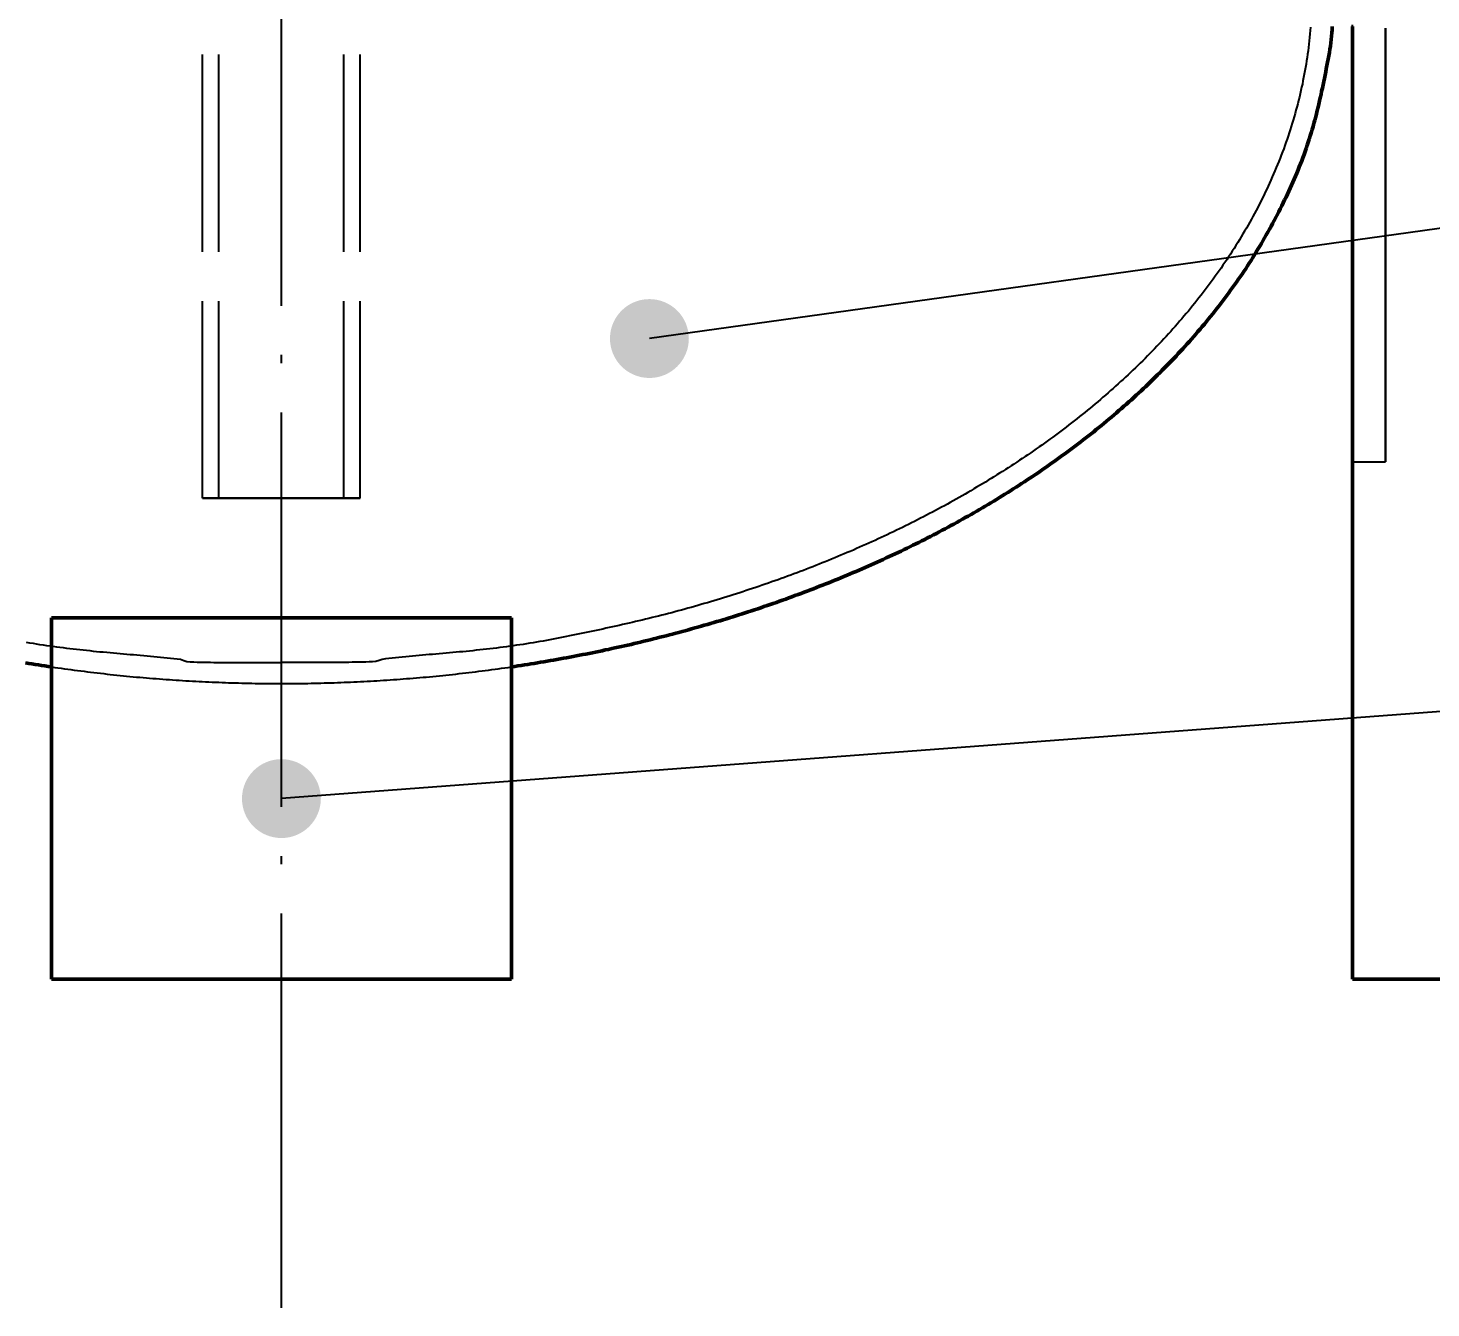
# Model space of a CAD drawing. Header units: millimetres. Extents: x 0 to 594, y 0 to 420.
# Drawn here: x 83.44 to 104.79, y 264 to 283.47 of the extents above; entities that cross this region are included whole.
import ezdxf

# ---------------------------------------------------------------- set-up
doc = ezdxf.new("R2010")
doc.units = ezdxf.units.MM
doc.linetypes.add('ISO02-TRAZOS', pattern=[3.75, 3, -0.75])
doc.linetypes.add('ISO04-TRAZO-PUNTO', pattern=[7.625, 6, -0.75, 0.125, -0.75])
for name, color, linetype, lineweight in [('01-VISIBLE', 7, 'CONTINUOUS', 50), ('02-OCULTA', 4, 'ISO02-TRAZOS', 25), ('03-EJE', 1, 'ISO04-TRAZO-PUNTO', 25), ('04-COTA', 3, 'CONTINUOUS', 25), ('08-FINA', 5, 'CONTINUOUS', 25)]:
    doc.layers.add(name, color=color, linetype=linetype, lineweight=lineweight)
doc.styles.add('ISO3098', font='isocpeur.ttf')
doc.dimstyles.new('FLAMA-ISO', dxfattribs={"dimtxt": 3.5, "dimasz": 3, "dimexe": 2, "dimexo": 1, "dimgap": 1, "dimtad": 1, "dimdec": 1, "dimtxsty": 'ISO3098', "dimcen": 2.5, "dimclrd": 3, "dimclre": 3, "dimclrt": 3, "dimazin": 3, "dimtfac": 1, "dimtmove": 0, "dimatfit": 3, "dimlwd": 25, "dimlwe": 25})

msp = doc.modelspace()

# ---------------------------------------------------------------- hatches: boundary and pattern name
at = {"layer": '08-FINA'}
h = msp.add_hatch(color=7, dxfattribs=at)
h.dxf.hatch_style = 1
edge = h.paths.add_edge_path()
edge.add_arc((92.9, 278.75), 0.6, 0, 360)
h = msp.add_hatch(color=7, dxfattribs=at)
h.dxf.hatch_style = 1
edge = h.paths.add_edge_path()
edge.add_arc((87.3, 271.75), 0.6, 0, 360)

# ---------------------------------------------------------------- linework, layer by layer
at = {"layer": '01-VISIBLE'}
for p, q in [((83.8, 269), (83.8, 274.5)), ((83.8, 274.5), (90.8, 274.5)), ((90.8, 269), (90.8, 274.5)), ((83.8, 269), (90.8, 269)), ((103.6, 269), (110.6, 269))]:
    msp.add_line(p, q, dxfattribs=at)
for points in [[(90.8, 273.754), (90.85, 273.762), (90.899, 273.769), (90.949, 273.777), (90.998, 273.784), (91.048, 273.792), (91.097, 273.8), (91.146, 273.808), (91.196, 273.816), (91.245, 273.824), (91.295, 273.832), (91.344, 273.841), (91.393, 273.849), (91.443, 273.858), (91.492, 273.867), (91.541, 273.876), (91.591, 273.885), (91.64, 273.894), (91.689, 273.903), (91.738, 273.912), (91.787, 273.921), (91.837, 273.931), (91.886, 273.94), (91.935, 273.95), (91.984, 273.96), (92.033, 273.97), (92.082, 273.98), (92.131, 273.99), (92.18, 274), (92.229, 274.011), (92.278, 274.021), (92.327, 274.032), (92.376, 274.042), (92.425, 274.053), (92.474, 274.064), (92.523, 274.075), (92.571, 274.086), (92.62, 274.097), (92.669, 274.109), (92.718, 274.12), (92.766, 274.132), (92.815, 274.143), (92.864, 274.155), (92.912, 274.167), (92.961, 274.179), (93.01, 274.191), (93.058, 274.204), (93.107, 274.216), (93.155, 274.228), (93.204, 274.241), (93.252, 274.254), (93.301, 274.266), (93.349, 274.279), (93.397, 274.292), (93.446, 274.305), (93.494, 274.319), (93.542, 274.332), (93.59, 274.346), (93.639, 274.359), (93.687, 274.373), (93.735, 274.387), (93.783, 274.401), (93.831, 274.415), (93.879, 274.429), (93.927, 274.443), (93.975, 274.457), (94.023, 274.472), (94.071, 274.487), (94.119, 274.501), (94.167, 274.516), (94.214, 274.531), (94.262, 274.546), (94.31, 274.561), (94.358, 274.577), (94.405, 274.592), (94.453, 274.608), (94.5, 274.623), (94.548, 274.639), (94.595, 274.655), (94.643, 274.671), (94.69, 274.687), (94.738, 274.703), (94.785, 274.72), (94.832, 274.736), (94.879, 274.753), (94.927, 274.77), (94.974, 274.786), (95.021, 274.803), (95.068, 274.82), (95.115, 274.838), (95.162, 274.855), (95.209, 274.872), (95.256, 274.89), (95.303, 274.908), (95.349, 274.926), (95.396, 274.943), (95.443, 274.962), (95.49, 274.98), (95.536, 274.998), (95.583, 275.016), (95.629, 275.035), (95.676, 275.054), (95.722, 275.072), (95.768, 275.091), (95.815, 275.11), (95.861, 275.129), (95.907, 275.149), (95.953, 275.168), (96, 275.188), (96.046, 275.207), (96.092, 275.227), (96.138, 275.247), (96.183, 275.267), (96.229, 275.287), (96.275, 275.308), (96.321, 275.328), (96.366, 275.348), (96.412, 275.369), (96.458, 275.39), (96.503, 275.411), (96.549, 275.432), (96.594, 275.453), (96.639, 275.474), (96.685, 275.496), (96.73, 275.517), (96.775, 275.539), (96.82, 275.561), (96.865, 275.583), (96.91, 275.605), (96.955, 275.627), (97, 275.649), (97.044, 275.672), (97.089, 275.694), (97.134, 275.717), (97.178, 275.74), (97.223, 275.763), (97.267, 275.786), (97.311, 275.809), (97.356, 275.833), (97.4, 275.856), (97.444, 275.88), (97.488, 275.904), (97.532, 275.928), (97.576, 275.952), (97.62, 275.976), (97.664, 276), (97.707, 276.025), (97.751, 276.049), (97.794, 276.074), (97.838, 276.099), (97.881, 276.124), (97.925, 276.149), (97.968, 276.174), (98.011, 276.2), (98.054, 276.225), (98.097, 276.251), (98.14, 276.277), (98.183, 276.303), (98.225, 276.329), (98.268, 276.355), (98.311, 276.382), (98.353, 276.408), (98.396, 276.435), (98.438, 276.462), (98.48, 276.489), (98.522, 276.516), (98.564, 276.543), (98.606, 276.57), (98.648, 276.598), (98.69, 276.626), (98.731, 276.653), (98.773, 276.681), (98.814, 276.709), (98.856, 276.738), (98.897, 276.766), (98.938, 276.795), (98.979, 276.823), (99.02, 276.852), (99.061, 276.881), (99.102, 276.91), (99.142, 276.939), (99.183, 276.969), (99.223, 276.998), (99.264, 277.028), (99.304, 277.058), (99.344, 277.088), (99.384, 277.118), (99.424, 277.148), (99.464, 277.179), (99.503, 277.209), (99.543, 277.24), (99.582, 277.271), (99.622, 277.302), (99.661, 277.333), (99.7, 277.364), (99.739, 277.396), (99.778, 277.427), (99.816, 277.459), (99.855, 277.491), (99.893, 277.523), (99.932, 277.555), (99.97, 277.588), (100.008, 277.62), (100.046, 277.653), (100.084, 277.686), (100.121, 277.719), (100.159, 277.752), (100.196, 277.785), (100.234, 277.819), (100.271, 277.852), (100.308, 277.886), (100.345, 277.92), (100.381, 277.954), (100.418, 277.988), (100.454, 278.022), (100.491, 278.057), (100.527, 278.092), (100.563, 278.127), (100.598, 278.162), (100.634, 278.197), (100.67, 278.232), (100.705, 278.267), (100.74, 278.303), (100.775, 278.339), (100.81, 278.375), (100.845, 278.411), (100.879, 278.447), (100.914, 278.484), (100.948, 278.52), (100.982, 278.557), (101.016, 278.594), (101.05, 278.631), (101.083, 278.668), (101.117, 278.705), (101.15, 278.743), (101.183, 278.78), (101.216, 278.818), (101.248, 278.856), (101.281, 278.894), (101.313, 278.932), (101.345, 278.971), (101.377, 279.009), (101.409, 279.048), (101.44, 279.087), (101.472, 279.126), (101.503, 279.165), (101.534, 279.205), (101.565, 279.244), (101.595, 279.284), (101.626, 279.323), (101.656, 279.363), (101.686, 279.404), (101.716, 279.444), (101.745, 279.484), (101.775, 279.525), (101.804, 279.566), (101.833, 279.606), (101.861, 279.648), (101.89, 279.689), (101.918, 279.73), (101.946, 279.772), (101.974, 279.813), (102.001, 279.855), (102.028, 279.897), (102.055, 279.939), (102.082, 279.982), (102.109, 280.024), (102.135, 280.067), (102.161, 280.11), (102.187, 280.153), (102.212, 280.196), (102.237, 280.239), (102.262, 280.282), (102.287, 280.326), (102.312, 280.369), (102.336, 280.413), (102.36, 280.457), (102.384, 280.501), (102.408, 280.545), (102.431, 280.59), (102.454, 280.634), (102.477, 280.679), (102.5, 280.723), (102.522, 280.768), (102.544, 280.813), (102.566, 280.858), (102.588, 280.903), (102.609, 280.948), (102.631, 280.994), (102.651, 281.039), (102.672, 281.085), (102.693, 281.13), (102.713, 281.176), (102.733, 281.222), (102.752, 281.268), (102.771, 281.315), (102.79, 281.361), (102.808, 281.408), (102.827, 281.454), (102.844, 281.501), (102.862, 281.548), (102.879, 281.595), (102.895, 281.643), (102.911, 281.69), (102.927, 281.737), (102.942, 281.785), (102.957, 281.833), (102.972, 281.881), (102.986, 281.929), (103, 281.977), (103.013, 282.025), (103.026, 282.074), (103.039, 282.122), (103.051, 282.171), (103.063, 282.219), (103.075, 282.268), (103.086, 282.317), (103.098, 282.365), (103.109, 282.414), (103.12, 282.463), (103.13, 282.512), (103.141, 282.561), (103.151, 282.61), (103.161, 282.659), (103.171, 282.708), (103.181, 282.757), (103.191, 282.806), (103.201, 282.855), (103.21, 282.905), (103.22, 282.954), (103.229, 283.003), (103.238, 283.052), (103.247, 283.101), (103.256, 283.151), (103.263, 283.2), (103.27, 283.25), (103.276, 283.3), (103.281, 283.35), (103.285, 283.399), (103.288, 283.449), (103.291, 283.499)], [(103.6, 283.5), (103.6, 283.427), (103.6, 283.355), (103.6, 283.282), (103.6, 283.21), (103.6, 283.137), (103.6, 283.065), (103.6, 282.992), (103.6, 282.92), (103.6, 282.847), (103.6, 282.775), (103.6, 282.702), (103.6, 282.63), (103.6, 282.557), (103.6, 282.485), (103.6, 282.412), (103.6, 282.34), (103.6, 282.267), (103.6, 282.195), (103.6, 282.122), (103.6, 282.05), (103.6, 281.977), (103.6, 281.905), (103.6, 281.832), (103.6, 281.76), (103.6, 281.687), (103.6, 281.615), (103.6, 281.542), (103.6, 281.47), (103.6, 281.397), (103.6, 281.325), (103.6, 281.252), (103.6, 281.18), (103.6, 281.107), (103.6, 281.035), (103.6, 280.962), (103.6, 280.89), (103.6, 280.817), (103.6, 280.745), (103.6, 280.672), (103.6, 280.6), (103.6, 280.527), (103.6, 280.455), (103.6, 280.382), (103.6, 280.31), (103.6, 280.237), (103.6, 280.165), (103.6, 280.092), (103.6, 280.02), (103.6, 279.947), (103.6, 279.875), (103.6, 279.802), (103.6, 279.73), (103.6, 279.657), (103.6, 279.585), (103.6, 279.512), (103.6, 279.44), (103.6, 279.367), (103.6, 279.295), (103.6, 279.222), (103.6, 279.15), (103.6, 279.077), (103.6, 279.005), (103.6, 278.932), (103.6, 278.86), (103.6, 278.787), (103.6, 278.715), (103.6, 278.642), (103.6, 278.57), (103.6, 278.497), (103.6, 278.425), (103.6, 278.352), (103.6, 278.28), (103.6, 278.207), (103.6, 278.135), (103.6, 278.062), (103.6, 277.99), (103.6, 277.917), (103.6, 277.845), (103.6, 277.772), (103.6, 277.7), (103.6, 277.627), (103.6, 277.555), (103.6, 277.482), (103.6, 277.41), (103.6, 277.337), (103.6, 277.265), (103.6, 277.192), (103.6, 277.12), (103.6, 277.047), (103.6, 276.975), (103.6, 276.902), (103.6, 276.83), (103.6, 276.757), (103.6, 276.685), (103.6, 276.612), (103.6, 276.54), (103.6, 276.467), (103.6, 276.395), (103.6, 276.322), (103.6, 276.25), (103.6, 276.177), (103.6, 276.105), (103.6, 276.032), (103.6, 275.96), (103.6, 275.887), (103.6, 275.815), (103.6, 275.742), (103.6, 275.67), (103.6, 275.597), (103.6, 275.525), (103.6, 275.452), (103.6, 275.38), (103.6, 275.307), (103.6, 275.235), (103.6, 275.162), (103.6, 275.09), (103.6, 275.017), (103.6, 274.945), (103.6, 274.872), (103.6, 274.8), (103.6, 274.727), (103.6, 274.655), (103.6, 274.582), (103.6, 274.51), (103.6, 274.437), (103.6, 274.365), (103.6, 274.292), (103.6, 274.22), (103.6, 274.147), (103.6, 274.075), (103.6, 274.002), (103.6, 273.93), (103.6, 273.857), (103.6, 273.785), (103.6, 273.712), (103.6, 273.64), (103.6, 273.567), (103.6, 273.495), (103.6, 273.422), (103.6, 273.35), (103.6, 273.277), (103.6, 273.205), (103.6, 273.132), (103.6, 273.06), (103.6, 272.987), (103.6, 272.915), (103.6, 272.842), (103.6, 272.77), (103.6, 272.697), (103.6, 272.625), (103.6, 272.552), (103.6, 272.48), (103.6, 272.407), (103.6, 272.335), (103.6, 272.262), (103.6, 272.19), (103.6, 272.117), (103.6, 272.045), (103.6, 271.972), (103.6, 271.9), (103.6, 271.827), (103.6, 271.755), (103.6, 271.682), (103.6, 271.61), (103.6, 271.537), (103.6, 271.465), (103.6, 271.392), (103.6, 271.32), (103.6, 271.247), (103.6, 271.175), (103.6, 271.102), (103.6, 271.03), (103.6, 270.957), (103.6, 270.885), (103.6, 270.812), (103.6, 270.74), (103.6, 270.667), (103.6, 270.595), (103.6, 270.522), (103.6, 270.45), (103.6, 270.377), (103.6, 270.305), (103.6, 270.232), (103.6, 270.16), (103.6, 270.087), (103.6, 270.015), (103.6, 269.942), (103.6, 269.87), (103.6, 269.797), (103.6, 269.725), (103.6, 269.652), (103.6, 269.58), (103.6, 269.507), (103.6, 269.435), (103.6, 269.362), (103.6, 269.29), (103.6, 269.217), (103.6, 269.145), (103.6, 269.072), (103.6, 269)], [(83.404, 273.816), (83.454, 273.808), (83.503, 273.8), (83.553, 273.792), (83.602, 273.784), (83.651, 273.777), (83.701, 273.769), (83.75, 273.762), (83.8, 273.754)]]:
    msp.add_lwpolyline(points, dxfattribs=at)
at = {"layer": '02-OCULTA'}
for p, q in [((86.1, 276.32), (86.1, 349.747)), ((86.35, 276.32), (86.35, 349.747)), ((88.25, 276.32), (88.25, 349.747)), ((88.5, 276.32), (88.5, 349.747)), ((103.6, 276.875), (104.1, 276.875)), ((83.8, 269), (83.8, 274.5)), ((83.8, 274.5), (90.8, 274.5)), ((90.8, 269), (90.8, 274.5)), ((83.8, 269), (90.8, 269))]:
    msp.add_line(p, q, dxfattribs=at)
for points in [[(103.6, 269), (103.6, 269.087), (103.6, 269.175), (103.6, 269.262), (103.6, 269.35), (103.6, 269.437), (103.6, 269.525), (103.6, 269.612), (103.6, 269.7), (103.6, 269.787), (103.6, 269.875), (103.6, 269.962), (103.6, 270.05), (103.6, 270.137), (103.6, 270.225), (103.6, 270.312), (103.6, 270.4), (103.6, 270.487), (103.6, 270.575), (103.6, 270.662), (103.6, 270.75), (103.6, 270.837), (103.6, 270.925), (103.6, 271.012), (103.6, 271.1), (103.6, 271.187), (103.6, 271.275), (103.6, 271.362), (103.6, 271.45), (103.6, 271.537), (103.6, 271.625), (103.6, 271.712), (103.6, 271.8), (103.6, 271.887), (103.6, 271.975), (103.6, 272.062), (103.6, 272.15), (103.6, 272.237), (103.6, 272.325), (103.6, 272.412), (103.6, 272.5), (103.6, 272.587), (103.6, 272.675), (103.6, 272.762), (103.6, 272.85), (103.6, 272.937), (103.6, 273.025), (103.6, 273.112), (103.6, 273.2), (103.6, 273.287), (103.6, 273.375), (103.6, 273.462), (103.6, 273.55), (103.6, 273.637), (103.6, 273.725), (103.6, 273.812), (103.6, 273.9), (103.6, 273.987), (103.6, 274.075), (103.6, 274.162), (103.6, 274.25), (103.6, 274.337), (103.6, 274.425), (103.6, 274.512), (103.6, 274.6), (103.6, 274.687), (103.6, 274.775), (103.6, 274.862), (103.6, 274.95), (103.6, 275.037), (103.6, 275.125), (103.6, 275.212), (103.6, 275.3), (103.6, 275.387), (103.6, 275.475), (103.6, 275.562), (103.6, 275.65), (103.6, 275.737), (103.6, 275.825), (103.6, 275.912), (103.6, 276), (103.6, 276.087), (103.6, 276.175), (103.6, 276.262), (103.6, 276.35), (103.6, 276.437), (103.6, 276.525), (103.6, 276.612), (103.6, 276.7), (103.6, 276.787), (103.6, 276.875), (103.6, 276.962), (103.6, 277.05), (103.6, 277.137), (103.6, 277.225), (103.6, 277.312), (103.6, 277.4), (103.6, 277.487), (103.6, 277.575), (103.6, 277.662), (103.6, 277.75), (103.6, 277.837), (103.6, 277.925), (103.6, 278.012), (103.6, 278.1), (103.6, 278.187), (103.6, 278.275), (103.6, 278.362), (103.6, 278.45), (103.6, 278.537), (103.6, 278.625), (103.6, 278.712), (103.6, 278.8), (103.6, 278.887), (103.6, 278.975), (103.6, 279.062), (103.6, 279.15), (103.6, 279.237), (103.6, 279.325), (103.6, 279.412), (103.6, 279.5), (103.6, 279.587), (103.6, 279.675), (103.6, 279.762), (103.6, 279.85), (103.6, 279.937), (103.6, 280.025), (103.6, 280.112), (103.6, 280.2), (103.6, 280.287), (103.6, 280.375), (103.6, 280.462), (103.6, 280.55), (103.6, 280.637), (103.6, 280.725), (103.6, 280.812), (103.6, 280.9), (103.6, 280.987), (103.6, 281.075), (103.6, 281.162), (103.6, 281.25), (103.6, 281.337), (103.6, 281.425), (103.6, 281.512), (103.6, 281.6), (103.6, 281.687), (103.6, 281.775), (103.6, 281.862), (103.6, 281.95), (103.6, 282.037), (103.6, 282.125), (103.6, 282.212), (103.6, 282.3), (103.6, 282.387), (103.6, 282.475), (103.6, 282.562), (103.6, 282.65), (103.6, 282.737), (103.6, 282.825), (103.6, 282.912), (103.6, 283), (103.6, 283.087), (103.6, 283.175), (103.6, 283.262), (103.6, 283.35), (103.6, 283.437), (103.6, 283.525)], [(102.96, 283.487), (102.956, 283.436), (102.951, 283.384), (102.946, 283.333), (102.941, 283.282), (102.935, 283.231), (102.929, 283.18), (102.923, 283.129), (102.916, 283.078), (102.908, 283.028), (102.901, 282.977), (102.892, 282.926), (102.884, 282.875), (102.875, 282.825), (102.866, 282.774), (102.856, 282.724), (102.846, 282.673), (102.836, 282.623), (102.825, 282.573), (102.814, 282.523), (102.802, 282.473), (102.791, 282.423), (102.778, 282.373), (102.766, 282.323), (102.753, 282.273), (102.739, 282.224), (102.726, 282.174), (102.712, 282.125), (102.697, 282.075), (102.682, 282.026), (102.667, 281.977), (102.652, 281.928), (102.636, 281.879), (102.62, 281.831), (102.603, 281.782), (102.586, 281.733), (102.569, 281.685), (102.552, 281.637), (102.534, 281.589), (102.516, 281.541), (102.497, 281.493), (102.478, 281.445), (102.459, 281.397), (102.439, 281.35), (102.419, 281.302), (102.399, 281.255), (102.379, 281.208), (102.358, 281.161), (102.337, 281.114), (102.315, 281.068), (102.294, 281.021), (102.272, 280.975), (102.249, 280.928), (102.227, 280.882), (102.204, 280.836), (102.18, 280.791), (102.157, 280.745), (102.133, 280.699), (102.109, 280.654), (102.084, 280.609), (102.06, 280.564), (102.035, 280.519), (102.01, 280.474), (101.984, 280.43), (101.958, 280.385), (101.932, 280.341), (101.906, 280.297), (101.879, 280.253), (101.852, 280.209), (101.825, 280.166), (101.798, 280.122), (101.77, 280.079), (101.742, 280.036), (101.714, 279.993), (101.686, 279.95), (101.657, 279.907), (101.628, 279.865), (101.599, 279.823), (101.57, 279.78), (101.54, 279.738), (101.51, 279.697), (101.48, 279.655), (101.45, 279.614), (101.419, 279.572), (101.388, 279.531), (101.357, 279.49), (101.326, 279.449), (101.295, 279.409), (101.263, 279.368), (101.231, 279.328), (101.199, 279.288), (101.167, 279.248), (101.134, 279.208), (101.102, 279.169), (101.069, 279.129), (101.035, 279.09), (101.002, 279.051), (100.969, 279.012), (100.935, 278.973), (100.901, 278.935), (100.867, 278.896), (100.833, 278.858), (100.798, 278.82), (100.763, 278.782), (100.729, 278.744), (100.694, 278.707), (100.658, 278.669), (100.623, 278.632), (100.587, 278.595), (100.552, 278.558), (100.516, 278.521), (100.48, 278.485), (100.443, 278.448), (100.407, 278.412), (100.37, 278.376), (100.333, 278.34), (100.296, 278.305), (100.259, 278.269), (100.222, 278.234), (100.185, 278.199), (100.147, 278.164), (100.109, 278.129), (100.071, 278.094), (100.033, 278.06), (99.995, 278.025), (99.957, 277.991), (99.918, 277.957), (99.88, 277.923), (99.841, 277.889), (99.802, 277.856), (99.763, 277.823), (99.724, 277.789), (99.685, 277.756), (99.645, 277.723), (99.605, 277.691), (99.566, 277.658), (99.526, 277.626), (99.486, 277.594), (99.446, 277.562), (99.405, 277.53), (99.365, 277.498), (99.324, 277.466), (99.284, 277.435), (99.243, 277.404), (99.202, 277.373), (99.161, 277.342), (99.12, 277.311), (99.079, 277.28), (99.037, 277.25), (98.996, 277.22), (98.954, 277.189), (98.913, 277.16), (98.871, 277.13), (98.829, 277.1), (98.787, 277.071), (98.745, 277.041), (98.702, 277.012), (98.66, 276.983), (98.617, 276.954), (98.575, 276.925), (98.532, 276.897), (98.489, 276.868), (98.446, 276.84), (98.403, 276.812), (98.36, 276.784), (98.317, 276.756), (98.274, 276.729), (98.23, 276.701), (98.187, 276.674), (98.143, 276.647), (98.1, 276.62), (98.056, 276.593), (98.012, 276.566), (97.968, 276.539), (97.924, 276.513), (97.88, 276.487), (97.836, 276.461), (97.791, 276.435), (97.747, 276.409), (97.703, 276.383), (97.658, 276.357), (97.613, 276.332), (97.569, 276.307), (97.524, 276.282), (97.479, 276.257), (97.434, 276.232), (97.389, 276.207), (97.344, 276.183), (97.299, 276.158), (97.253, 276.134), (97.208, 276.11), (97.163, 276.086), (97.117, 276.062), (97.071, 276.038), (97.026, 276.015), (96.98, 275.991), (96.934, 275.968), (96.888, 275.945), (96.842, 275.922), (96.796, 275.899), (96.75, 275.877), (96.704, 275.854), (96.658, 275.832), (96.612, 275.809), (96.565, 275.787), (96.519, 275.765), (96.472, 275.743), (96.426, 275.722), (96.379, 275.7), (96.333, 275.679), (96.286, 275.657), (96.239, 275.636), (96.192, 275.615), (96.145, 275.594), (96.098, 275.574), (96.051, 275.553), (96.004, 275.532), (95.957, 275.512), (95.91, 275.492), (95.862, 275.472), (95.815, 275.452), (95.768, 275.432), (95.72, 275.412), (95.673, 275.393), (95.625, 275.374), (95.577, 275.354), (95.53, 275.335), (95.482, 275.316), (95.434, 275.297), (95.386, 275.278), (95.339, 275.26), (95.291, 275.241), (95.243, 275.223), (95.195, 275.205), (95.147, 275.187), (95.099, 275.169), (95.05, 275.151), (95.002, 275.133), (94.954, 275.115), (94.906, 275.098), (94.857, 275.081), (94.809, 275.063), (94.76, 275.046), (94.712, 275.029), (94.663, 275.012), (94.615, 274.996), (94.566, 274.979), (94.518, 274.962), (94.469, 274.946), (94.42, 274.93), (94.372, 274.914), (94.323, 274.898), (94.274, 274.882), (94.225, 274.866), (94.176, 274.85), (94.127, 274.835), (94.078, 274.819), (94.029, 274.804), (93.98, 274.789), (93.931, 274.774), (93.882, 274.759), (93.832, 274.745), (93.783, 274.73), (93.734, 274.716), (93.684, 274.701), (93.635, 274.687), (93.586, 274.673), (93.536, 274.659), (93.487, 274.645), (93.437, 274.632), (93.388, 274.618), (93.338, 274.605), (93.288, 274.592), (93.239, 274.579), (93.189, 274.566), (93.139, 274.553), (93.089, 274.54), (93.04, 274.528), (92.99, 274.515), (92.94, 274.503), (92.89, 274.491), (92.84, 274.478), (92.79, 274.466), (92.74, 274.455), (92.69, 274.443), (92.64, 274.431), (92.59, 274.419), (92.54, 274.408), (92.49, 274.397), (92.44, 274.385), (92.39, 274.374), (92.34, 274.363), (92.29, 274.352), (92.239, 274.341), (92.189, 274.33), (92.139, 274.319), (92.089, 274.308), (92.038, 274.298), (91.988, 274.287), (91.938, 274.276), (91.888, 274.266), (91.837, 274.255), (91.787, 274.245), (91.737, 274.235), (91.686, 274.225), (91.636, 274.214), (91.586, 274.204), (91.535, 274.195), (91.485, 274.185), (91.434, 274.175), (91.384, 274.166), (91.333, 274.157), (91.283, 274.147), (91.232, 274.139), (91.182, 274.13), (91.131, 274.121), (91.08, 274.113), (91.029, 274.105), (90.979, 274.097), (90.928, 274.089), (90.877, 274.082), (90.826, 274.074), (90.775, 274.067), (90.725, 274.06), (90.674, 274.053), (90.623, 274.047), (90.572, 274.04), (90.521, 274.034), (90.47, 274.028), (90.419, 274.022), (90.368, 274.017), (90.317, 274.011), (90.265, 274.006), (90.214, 274), (90.163, 273.995), (90.112, 273.99), (90.061, 273.985), (90.01, 273.981), (89.959, 273.976), (89.908, 273.971), (89.856, 273.967), (89.805, 273.962), (89.754, 273.958), (89.703, 273.953), (89.652, 273.949), (89.601, 273.944), (89.549, 273.94), (89.498, 273.936), (89.447, 273.931), (89.396, 273.927), (89.345, 273.922), (89.293, 273.918), (89.242, 273.913), (89.191, 273.909), (89.14, 273.904), (89.089, 273.899), (89.038, 273.894), (88.987, 273.889), (88.936, 273.883), (88.885, 273.877), (88.834, 273.868), (88.787, 273.849), (88.738, 273.836), (88.687, 273.832), (88.635, 273.83), (88.584, 273.828), (88.533, 273.827), (88.481, 273.826), (88.43, 273.825), (88.379, 273.824), (88.327, 273.823), (88.276, 273.823), (88.225, 273.823), (88.173, 273.822), (88.122, 273.822), (88.071, 273.822), (88.019, 273.821), (87.968, 273.821), (87.916, 273.821), (87.865, 273.821), (87.814, 273.821), (87.762, 273.82), (87.711, 273.82), (87.66, 273.82), (87.608, 273.82), (87.557, 273.82), (87.505, 273.82), (87.454, 273.82), (87.403, 273.82), (87.351, 273.82), (87.3, 273.82)], [(103.6, 283.475), (103.6, 283.425), (103.6, 283.375), (103.6, 283.325), (103.6, 283.275), (103.6, 283.225), (103.6, 283.175), (103.6, 283.125), (103.6, 283.075), (103.6, 283.025), (103.6, 282.975), (103.6, 282.925), (103.6, 282.875), (103.6, 282.825), (103.6, 282.775), (103.6, 282.725), (103.6, 282.675), (103.6, 282.625), (103.6, 282.575), (103.6, 282.525), (103.6, 282.475), (103.6, 282.425), (103.6, 282.375), (103.6, 282.325), (103.6, 282.275), (103.6, 282.225), (103.6, 282.175), (103.6, 282.125), (103.6, 282.075), (103.6, 282.025), (103.6, 281.975), (103.6, 281.925), (103.6, 281.875), (103.6, 281.825), (103.6, 281.775), (103.6, 281.725), (103.6, 281.675), (103.6, 281.625), (103.6, 281.575), (103.6, 281.525), (103.6, 281.475), (103.6, 281.425), (103.6, 281.375), (103.6, 281.325), (103.6, 281.275), (103.6, 281.225), (103.6, 281.175), (103.6, 281.125), (103.6, 281.075), (103.6, 281.025), (103.6, 280.975), (103.6, 280.925), (103.6, 280.875), (103.6, 280.825), (103.6, 280.775), (103.6, 280.725), (103.6, 280.675), (103.6, 280.625), (103.6, 280.575), (103.6, 280.525), (103.6, 280.475), (103.6, 280.425), (103.6, 280.375), (103.6, 280.325), (103.6, 280.275), (103.6, 280.225), (103.6, 280.175), (103.6, 280.125), (103.6, 280.075), (103.6, 280.025), (103.6, 279.975), (103.6, 279.925), (103.6, 279.875), (103.6, 279.825), (103.6, 279.775), (103.6, 279.725), (103.6, 279.675), (103.6, 279.625), (103.6, 279.575), (103.6, 279.525), (103.6, 279.475), (103.6, 279.425), (103.6, 279.375), (103.6, 279.325), (103.6, 279.275), (103.6, 279.225), (103.6, 279.175), (103.6, 279.125), (103.6, 279.075), (103.6, 279.025), (103.6, 278.975), (103.6, 278.925), (103.6, 278.875), (103.6, 278.825), (103.6, 278.775), (103.6, 278.725), (103.6, 278.675), (103.6, 278.625), (103.6, 278.575), (103.6, 278.525), (103.6, 278.475), (103.6, 278.425), (103.6, 278.375), (103.6, 278.325), (103.6, 278.275), (103.6, 278.225), (103.6, 278.175), (103.6, 278.125), (103.6, 278.075), (103.6, 278.025), (103.6, 277.975), (103.6, 277.925), (103.6, 277.875), (103.6, 277.825), (103.6, 277.775), (103.6, 277.725), (103.6, 277.675), (103.6, 277.625), (103.6, 277.575), (103.6, 277.525), (103.6, 277.475), (103.6, 277.425), (103.6, 277.375), (103.6, 277.325), (103.6, 277.275), (103.6, 277.225), (103.6, 277.175), (103.6, 277.125), (103.6, 277.075), (103.6, 277.025), (103.6, 276.975), (103.6, 276.925), (103.6, 276.875)], [(103.6, 276.875), (103.6, 276.925), (103.6, 276.975), (103.6, 277.025), (103.6, 277.075), (103.6, 277.125), (103.6, 277.175), (103.6, 277.225), (103.6, 277.275), (103.6, 277.325), (103.6, 277.375), (103.6, 277.425), (103.6, 277.475), (103.6, 277.525), (103.6, 277.575), (103.6, 277.625), (103.6, 277.675), (103.6, 277.725), (103.6, 277.775), (103.6, 277.825), (103.6, 277.875), (103.6, 277.925), (103.6, 277.975), (103.6, 278.025), (103.6, 278.075), (103.6, 278.125), (103.6, 278.175), (103.6, 278.225), (103.6, 278.275), (103.6, 278.325), (103.6, 278.375), (103.6, 278.425), (103.6, 278.475), (103.6, 278.525), (103.6, 278.575), (103.6, 278.625), (103.6, 278.675), (103.6, 278.725), (103.6, 278.775), (103.6, 278.825), (103.6, 278.875), (103.6, 278.925), (103.6, 278.975), (103.6, 279.025), (103.6, 279.075), (103.6, 279.125), (103.6, 279.175), (103.6, 279.225), (103.6, 279.275), (103.6, 279.325), (103.6, 279.375), (103.6, 279.425), (103.6, 279.475), (103.6, 279.525), (103.6, 279.575), (103.6, 279.625), (103.6, 279.675), (103.6, 279.725), (103.6, 279.775), (103.6, 279.825), (103.6, 279.875), (103.6, 279.925), (103.6, 279.975), (103.6, 280.025), (103.6, 280.075), (103.6, 280.125), (103.6, 280.175), (103.6, 280.225), (103.6, 280.275), (103.6, 280.325), (103.6, 280.375), (103.6, 280.425), (103.6, 280.475), (103.6, 280.525), (103.6, 280.575), (103.6, 280.625), (103.6, 280.675), (103.6, 280.725), (103.6, 280.775), (103.6, 280.825), (103.6, 280.875), (103.6, 280.925), (103.6, 280.975), (103.6, 281.025), (103.6, 281.075), (103.6, 281.125), (103.6, 281.175), (103.6, 281.225), (103.6, 281.275), (103.6, 281.325), (103.6, 281.375), (103.6, 281.425), (103.6, 281.475), (103.6, 281.525), (103.6, 281.575), (103.6, 281.625), (103.6, 281.675), (103.6, 281.725), (103.6, 281.775), (103.6, 281.825), (103.6, 281.875), (103.6, 281.925), (103.6, 281.975), (103.6, 282.025), (103.6, 282.075), (103.6, 282.125), (103.6, 282.175), (103.6, 282.225), (103.6, 282.275), (103.6, 282.325), (103.6, 282.375), (103.6, 282.425), (103.6, 282.475), (103.6, 282.525), (103.6, 282.575), (103.6, 282.625), (103.6, 282.675), (103.6, 282.725), (103.6, 282.775), (103.6, 282.825), (103.6, 282.875), (103.6, 282.925), (103.6, 282.975), (103.6, 283.025), (103.6, 283.075), (103.6, 283.125), (103.6, 283.175), (103.6, 283.225), (103.6, 283.275), (103.6, 283.325), (103.6, 283.375), (103.6, 283.425), (103.6, 283.475)], [(104.1, 283.475), (104.1, 283.425), (104.1, 283.375), (104.1, 283.325), (104.1, 283.275), (104.1, 283.225), (104.1, 283.175), (104.1, 283.125), (104.1, 283.075), (104.1, 283.025), (104.1, 282.975), (104.1, 282.925), (104.1, 282.875), (104.1, 282.825), (104.1, 282.775), (104.1, 282.725), (104.1, 282.675), (104.1, 282.625), (104.1, 282.575), (104.1, 282.525), (104.1, 282.475), (104.1, 282.425), (104.1, 282.375), (104.1, 282.325), (104.1, 282.275), (104.1, 282.225), (104.1, 282.175), (104.1, 282.125), (104.1, 282.075), (104.1, 282.025), (104.1, 281.975), (104.1, 281.925), (104.1, 281.875), (104.1, 281.825), (104.1, 281.775), (104.1, 281.725), (104.1, 281.675), (104.1, 281.625), (104.1, 281.575), (104.1, 281.525), (104.1, 281.475), (104.1, 281.425), (104.1, 281.375), (104.1, 281.325), (104.1, 281.275), (104.1, 281.225), (104.1, 281.175), (104.1, 281.125), (104.1, 281.075), (104.1, 281.025), (104.1, 280.975), (104.1, 280.925), (104.1, 280.875), (104.1, 280.825), (104.1, 280.775), (104.1, 280.725), (104.1, 280.675), (104.1, 280.625), (104.1, 280.575), (104.1, 280.525), (104.1, 280.475), (104.1, 280.425), (104.1, 280.375), (104.1, 280.325), (104.1, 280.275), (104.1, 280.225), (104.1, 280.175), (104.1, 280.125), (104.1, 280.075), (104.1, 280.025), (104.1, 279.975), (104.1, 279.925), (104.1, 279.875), (104.1, 279.825), (104.1, 279.775), (104.1, 279.725), (104.1, 279.675), (104.1, 279.625), (104.1, 279.575), (104.1, 279.525), (104.1, 279.475), (104.1, 279.425), (104.1, 279.375), (104.1, 279.325), (104.1, 279.275), (104.1, 279.225), (104.1, 279.175), (104.1, 279.125), (104.1, 279.075), (104.1, 279.025), (104.1, 278.975), (104.1, 278.925), (104.1, 278.875), (104.1, 278.825), (104.1, 278.775), (104.1, 278.725), (104.1, 278.675), (104.1, 278.625), (104.1, 278.575), (104.1, 278.525), (104.1, 278.475), (104.1, 278.425), (104.1, 278.375), (104.1, 278.325), (104.1, 278.275), (104.1, 278.225), (104.1, 278.175), (104.1, 278.125), (104.1, 278.075), (104.1, 278.025), (104.1, 277.975), (104.1, 277.925), (104.1, 277.875), (104.1, 277.825), (104.1, 277.775), (104.1, 277.725), (104.1, 277.675), (104.1, 277.625), (104.1, 277.575), (104.1, 277.525), (104.1, 277.475), (104.1, 277.425), (104.1, 277.375), (104.1, 277.325), (104.1, 277.275), (104.1, 277.225), (104.1, 277.175), (104.1, 277.125), (104.1, 277.075), (104.1, 277.025), (104.1, 276.975), (104.1, 276.925), (104.1, 276.875)], [(104.1, 276.875), (104.1, 276.925), (104.1, 276.975), (104.1, 277.025), (104.1, 277.075), (104.1, 277.125), (104.1, 277.175), (104.1, 277.225), (104.1, 277.275), (104.1, 277.325), (104.1, 277.375), (104.1, 277.425), (104.1, 277.475), (104.1, 277.525), (104.1, 277.575), (104.1, 277.625), (104.1, 277.675), (104.1, 277.725), (104.1, 277.775), (104.1, 277.825), (104.1, 277.875), (104.1, 277.925), (104.1, 277.975), (104.1, 278.025), (104.1, 278.075), (104.1, 278.125), (104.1, 278.175), (104.1, 278.225), (104.1, 278.275), (104.1, 278.325), (104.1, 278.375), (104.1, 278.425), (104.1, 278.475), (104.1, 278.525), (104.1, 278.575), (104.1, 278.625), (104.1, 278.675), (104.1, 278.725), (104.1, 278.775), (104.1, 278.825), (104.1, 278.875), (104.1, 278.925), (104.1, 278.975), (104.1, 279.025), (104.1, 279.075), (104.1, 279.125), (104.1, 279.175), (104.1, 279.225), (104.1, 279.275), (104.1, 279.325), (104.1, 279.375), (104.1, 279.425), (104.1, 279.475), (104.1, 279.525), (104.1, 279.575), (104.1, 279.625), (104.1, 279.675), (104.1, 279.725), (104.1, 279.775), (104.1, 279.825), (104.1, 279.875), (104.1, 279.925), (104.1, 279.975), (104.1, 280.025), (104.1, 280.075), (104.1, 280.125), (104.1, 280.175), (104.1, 280.225), (104.1, 280.275), (104.1, 280.325), (104.1, 280.375), (104.1, 280.425), (104.1, 280.475), (104.1, 280.525), (104.1, 280.575), (104.1, 280.625), (104.1, 280.675), (104.1, 280.725), (104.1, 280.775), (104.1, 280.825), (104.1, 280.875), (104.1, 280.925), (104.1, 280.975), (104.1, 281.025), (104.1, 281.075), (104.1, 281.125), (104.1, 281.175), (104.1, 281.225), (104.1, 281.275), (104.1, 281.325), (104.1, 281.375), (104.1, 281.425), (104.1, 281.475), (104.1, 281.525), (104.1, 281.575), (104.1, 281.625), (104.1, 281.675), (104.1, 281.725), (104.1, 281.775), (104.1, 281.825), (104.1, 281.875), (104.1, 281.925), (104.1, 281.975), (104.1, 282.025), (104.1, 282.075), (104.1, 282.125), (104.1, 282.175), (104.1, 282.225), (104.1, 282.275), (104.1, 282.325), (104.1, 282.375), (104.1, 282.425), (104.1, 282.475), (104.1, 282.525), (104.1, 282.575), (104.1, 282.625), (104.1, 282.675), (104.1, 282.725), (104.1, 282.775), (104.1, 282.825), (104.1, 282.875), (104.1, 282.925), (104.1, 282.975), (104.1, 283.025), (104.1, 283.075), (104.1, 283.125), (104.1, 283.175), (104.1, 283.225), (104.1, 283.275), (104.1, 283.325), (104.1, 283.375), (104.1, 283.425), (104.1, 283.475)], [(88.5, 276.32), (88.45, 276.32), (88.4, 276.32), (88.35, 276.32), (88.3, 276.32), (88.25, 276.32), (88.2, 276.32), (88.15, 276.32), (88.1, 276.32), (88.05, 276.32), (88, 276.32), (87.95, 276.32), (87.9, 276.32), (87.85, 276.32), (87.8, 276.32), (87.75, 276.32), (87.7, 276.32), (87.65, 276.32), (87.6, 276.32), (87.55, 276.32), (87.5, 276.32), (87.45, 276.32), (87.4, 276.32), (87.35, 276.32), (87.3, 276.32), (87.25, 276.32), (87.2, 276.32), (87.15, 276.32), (87.1, 276.32), (87.05, 276.32), (87, 276.32), (86.95, 276.32), (86.9, 276.32), (86.85, 276.32), (86.8, 276.32), (86.75, 276.32), (86.7, 276.32), (86.65, 276.32), (86.6, 276.32), (86.55, 276.32), (86.5, 276.32), (86.45, 276.32), (86.4, 276.32), (86.35, 276.32), (86.3, 276.32), (86.25, 276.32), (86.2, 276.32), (86.15, 276.32), (86.1, 276.32)], [(86.1, 276.32), (86.15, 276.32), (86.2, 276.32), (86.25, 276.32), (86.3, 276.32), (86.35, 276.32), (86.4, 276.32), (86.45, 276.32), (86.5, 276.32), (86.55, 276.32), (86.6, 276.32), (86.65, 276.32), (86.7, 276.32), (86.75, 276.32), (86.8, 276.32), (86.85, 276.32), (86.9, 276.32), (86.95, 276.32), (87, 276.32), (87.05, 276.32), (87.1, 276.32), (87.15, 276.32), (87.2, 276.32), (87.25, 276.32), (87.3, 276.32), (87.35, 276.32), (87.4, 276.32), (87.45, 276.32), (87.5, 276.32), (87.55, 276.32), (87.6, 276.32), (87.65, 276.32), (87.7, 276.32), (87.75, 276.32), (87.8, 276.32), (87.85, 276.32), (87.9, 276.32), (87.95, 276.32), (88, 276.32), (88.05, 276.32), (88.1, 276.32), (88.15, 276.32), (88.2, 276.32), (88.25, 276.32), (88.3, 276.32), (88.35, 276.32), (88.4, 276.32), (88.45, 276.32), (88.5, 276.32)], [(88.25, 276.32), (88.2, 276.32), (88.15, 276.32), (88.1, 276.32), (88.05, 276.32), (88, 276.32), (87.95, 276.32), (87.9, 276.32), (87.85, 276.32), (87.8, 276.32), (87.75, 276.32), (87.7, 276.32), (87.65, 276.32), (87.6, 276.32), (87.55, 276.32), (87.5, 276.32), (87.45, 276.32), (87.4, 276.32), (87.35, 276.32), (87.3, 276.32), (87.25, 276.32), (87.2, 276.32), (87.15, 276.32), (87.1, 276.32), (87.05, 276.32), (87, 276.32), (86.95, 276.32), (86.9, 276.32), (86.85, 276.32), (86.8, 276.32), (86.75, 276.32), (86.7, 276.32), (86.65, 276.32), (86.6, 276.32), (86.55, 276.32), (86.5, 276.32), (86.45, 276.32), (86.4, 276.32), (86.35, 276.32)], [(86.35, 276.32), (86.4, 276.32), (86.45, 276.32), (86.5, 276.32), (86.55, 276.32), (86.6, 276.32), (86.65, 276.32), (86.7, 276.32), (86.75, 276.32), (86.8, 276.32), (86.85, 276.32), (86.9, 276.32), (86.95, 276.32), (87, 276.32), (87.05, 276.32), (87.1, 276.32), (87.15, 276.32), (87.2, 276.32), (87.25, 276.32), (87.3, 276.32), (87.35, 276.32), (87.4, 276.32), (87.45, 276.32), (87.5, 276.32), (87.55, 276.32), (87.6, 276.32), (87.65, 276.32), (87.7, 276.32), (87.75, 276.32), (87.8, 276.32), (87.85, 276.32), (87.9, 276.32), (87.95, 276.32), (88, 276.32), (88.05, 276.32), (88.1, 276.32), (88.15, 276.32), (88.2, 276.32), (88.25, 276.32)], [(83.418, 274.13), (83.469, 274.121), (83.52, 274.113), (83.57, 274.105), (83.621, 274.097), (83.672, 274.089), (83.723, 274.081), (83.774, 274.074), (83.824, 274.067), (83.875, 274.06), (83.926, 274.053), (83.977, 274.047), (84.028, 274.04), (84.079, 274.034), (84.13, 274.028), (84.181, 274.022), (84.232, 274.017), (84.283, 274.011), (84.334, 274.006), (84.385, 274.001), (84.437, 273.995), (84.488, 273.99), (84.539, 273.985), (84.59, 273.981), (84.641, 273.976), (84.692, 273.971), (84.743, 273.967), (84.795, 273.962), (84.846, 273.957), (84.897, 273.953), (84.948, 273.949), (84.999, 273.944), (85.05, 273.94), (85.102, 273.936), (85.153, 273.931), (85.204, 273.927), (85.255, 273.922), (85.306, 273.918), (85.358, 273.914), (85.409, 273.909), (85.46, 273.904), (85.511, 273.899), (85.562, 273.894), (85.613, 273.889), (85.664, 273.883), (85.715, 273.877), (85.766, 273.869), (85.813, 273.849), (85.862, 273.836), (85.913, 273.832), (85.965, 273.829), (86.016, 273.828), (86.067, 273.827), (86.119, 273.826), (86.17, 273.825), (86.221, 273.824), (86.273, 273.823), (86.324, 273.823), (86.375, 273.823), (86.427, 273.822), (86.478, 273.822), (86.529, 273.822), (86.581, 273.821), (86.632, 273.821), (86.684, 273.821), (86.735, 273.821), (86.786, 273.821), (86.838, 273.82), (86.889, 273.82), (86.94, 273.82), (86.992, 273.82), (87.043, 273.82), (87.095, 273.82), (87.146, 273.82), (87.197, 273.82), (87.249, 273.82), (87.3, 273.82)], [(83.8, 273.754), (83.85, 273.747), (83.899, 273.74), (83.949, 273.733), (83.999, 273.726), (84.048, 273.719), (84.098, 273.712), (84.148, 273.706), (84.198, 273.699), (84.247, 273.693), (84.297, 273.687), (84.347, 273.68), (84.397, 273.674), (84.447, 273.668), (84.496, 273.662), (84.546, 273.657), (84.596, 273.651), (84.646, 273.645), (84.696, 273.64), (84.746, 273.635), (84.796, 273.629), (84.846, 273.624), (84.895, 273.619), (84.945, 273.614), (84.995, 273.609), (85.045, 273.605), (85.095, 273.6), (85.145, 273.596), (85.195, 273.591), (85.245, 273.587), (85.295, 273.583), (85.345, 273.579), (85.395, 273.575), (85.445, 273.571), (85.495, 273.567), (85.545, 273.563), (85.595, 273.56), (85.645, 273.556), (85.696, 273.553), (85.746, 273.55), (85.796, 273.546), (85.846, 273.543), (85.896, 273.54), (85.946, 273.538), (85.996, 273.535), (86.046, 273.532), (86.096, 273.53), (86.146, 273.527), (86.196, 273.525), (86.247, 273.523), (86.297, 273.521), (86.347, 273.519), (86.397, 273.517), (86.447, 273.515), (86.497, 273.513), (86.547, 273.512), (86.598, 273.51), (86.648, 273.509), (86.698, 273.507), (86.748, 273.506), (86.798, 273.505), (86.848, 273.504), (86.899, 273.503), (86.949, 273.502), (86.999, 273.502), (87.049, 273.501), (87.099, 273.501), (87.149, 273.5), (87.2, 273.5), (87.25, 273.5), (87.3, 273.5)], [(87.3, 273.5), (87.35, 273.5), (87.4, 273.5), (87.451, 273.5), (87.501, 273.501), (87.551, 273.501), (87.601, 273.502), (87.651, 273.503), (87.701, 273.503), (87.752, 273.504), (87.802, 273.505), (87.852, 273.506), (87.902, 273.507), (87.952, 273.509), (88.002, 273.51), (88.053, 273.512), (88.103, 273.513), (88.153, 273.515), (88.203, 273.517), (88.253, 273.519), (88.303, 273.521), (88.353, 273.523), (88.404, 273.525), (88.454, 273.527), (88.504, 273.53), (88.554, 273.532), (88.604, 273.535), (88.654, 273.538), (88.704, 273.541), (88.754, 273.543), (88.804, 273.547), (88.854, 273.55), (88.904, 273.553), (88.955, 273.556), (89.005, 273.56), (89.055, 273.563), (89.105, 273.567), (89.155, 273.571), (89.205, 273.575), (89.255, 273.579), (89.305, 273.583), (89.355, 273.587), (89.405, 273.591), (89.455, 273.596), (89.505, 273.6), (89.555, 273.605), (89.605, 273.61), (89.655, 273.614), (89.705, 273.619), (89.754, 273.624), (89.804, 273.629), (89.854, 273.635), (89.904, 273.64), (89.954, 273.645), (90.004, 273.651), (90.054, 273.657), (90.104, 273.662), (90.153, 273.668), (90.203, 273.674), (90.253, 273.68), (90.303, 273.687), (90.353, 273.693), (90.402, 273.699), (90.452, 273.706), (90.502, 273.712), (90.552, 273.719), (90.601, 273.726), (90.651, 273.733), (90.701, 273.74), (90.75, 273.747), (90.8, 273.754)]]:
    msp.add_lwpolyline(points, dxfattribs=at)
at = {"layer": '03-EJE'}
msp.add_line((87.3, 264), (87.3, 356.367), dxfattribs=at)
at = {"layer": '08-FINA'}
for p, q in [((126.638, 283.448), (92.9, 278.75)), ((126.611, 274.701), (87.3, 271.75))]:
    msp.add_line(p, q, dxfattribs=at)

# ---------------------------------------------------------------- dimensions: what is measured, and where the dimension line sits
at = {"layer": '04-COTA'}
msp.add_linear_dim(base=(53, 269), p1=(71.3, 269), p2=(84.3, 351.367), angle=90, dimstyle='FLAMA-ISO', override={"dimlfac": 10}, dxfattribs=at).render()

doc.saveas('drawing.dxf')
